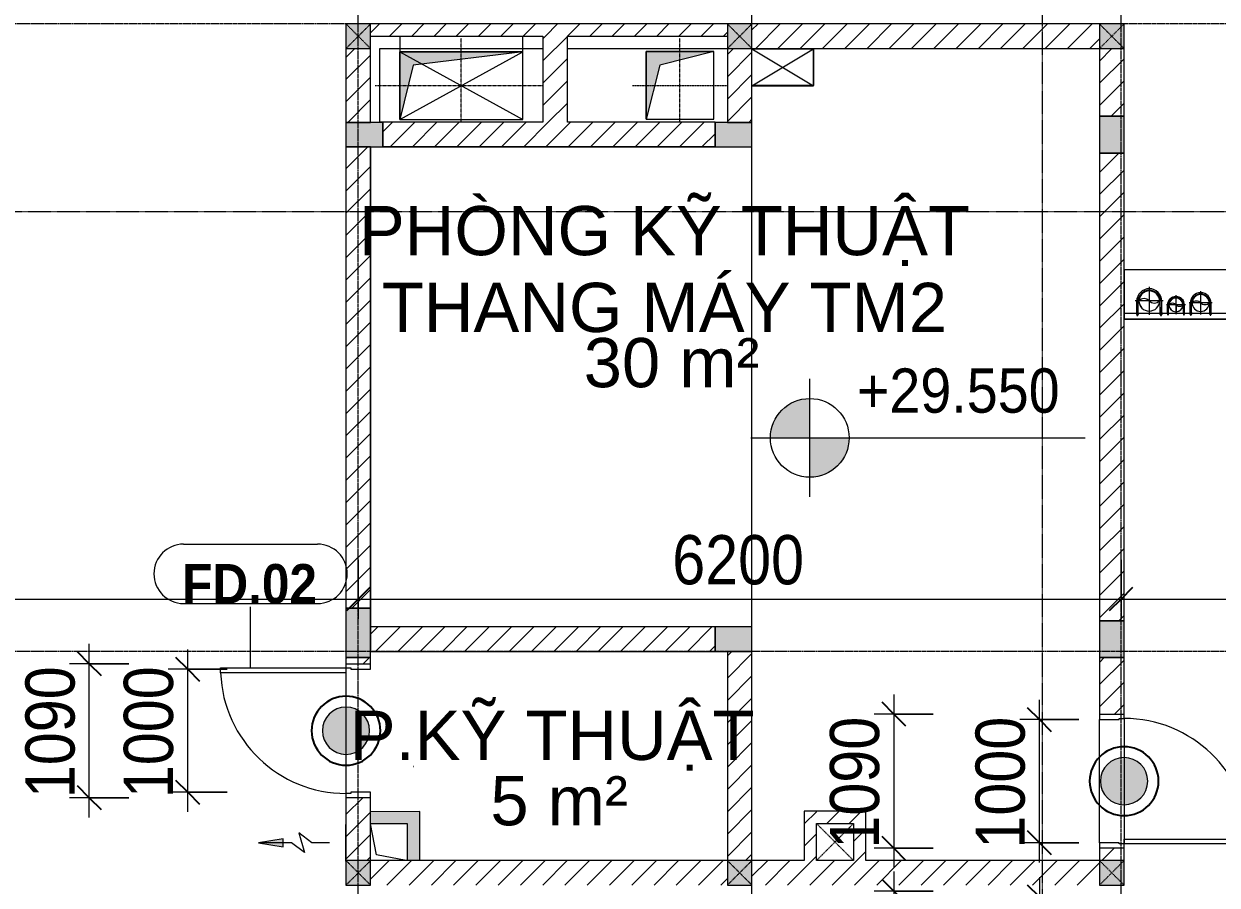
# Model space of a CAD drawing. Header units: millimetres. Extents: x 27447 to 251759, y -15958 to 82948.
# Drawn here: x 74634 to 84334, y 26537 to 33537 of the extents above; entities that cross this region are included whole.
import ezdxf

# ---------------------------------------------------------------- set-up
doc = ezdxf.new("R2010")
doc.units = ezdxf.units.MM
for name, pattern in [('Dash', [6, 3, -3]), ('Dash Dot 3_16_', [7.9375, 4.7625, -1.5875, 0, -1.5875]), ('Demolished', [7.14375, 4.7625, -2.38125]), ('Grid Line', [22.225, 12.7, -3.175, 3.175, -3.175]), ('IMPORT-CENTER _2_', [40.64, 25.4, -5.08, 5.08, -5.08]), ('IMPORT-CENTER _3_', [10.16, 6.35, -1.27, 1.27, -1.27])]:
    doc.linetypes.add(name, pattern=pattern)
for name, color, linetype, lineweight in [('0-1', 7, 'Continuous', 5), ('A-ANNO-DIMS', 211, 'Continuous', 9), ('A-ANNO-DIMS-160', 211, 'Continuous', 9), ('A-ANNO-NOTE', 131, 'Continuous', 9), ('A-ANNO-NOTE-1', 131, 'Continuous', 25), ('A-AREA-IDEN', 2, 'Continuous', 9), ('A-DETL-DEMO', 6, 'Demolished', 9), ('A-DETL-GENF-1', 1, 'Continuous', 9), ('A-DOOR-1', 1, 'Continuous', 9), ('A-DOOR-FRAM-1', 1, 'Continuous', 9), ('A-DOOR-IDEN', 31, 'Continuous', 9), ('A-FLOR-1', 250, 'Continuous', 9), ('A-WALL', 113, 'Continuous', 9), ('A-WALL-1', 113, 'Continuous', 18), ('A-WALL-PATT-1', 111, 'Continuous', 9), ('G-ANNO-DIMS', 111, 'Continuous', 9), ('G-ANNO-SYMB-1', 111, 'Dash Dot 3_16_', 18), ('G-IMPT', 8, 'Continuous', 9), ('G-IMPT-2', 8, 'IMPORT-CENTER _3_', 9), ('G-IMPT-4', 8, 'IMPORT-CENTER _2_', 9), ('M-EQPM', 50, 'Continuous', 9), ('S-COLS', 52, 'Continuous', 9), ('S-COLS-1', 52, 'Continuous', 5), ('S-COLS-2', 7, 'Continuous', 18), ('S-COLS-4', 52, 'Continuous', 18), ('S-COLS-HDLN', 52, 'Dash', 9), ('S-GRID-1', 1, 'Grid Line', 9)]:
    doc.layers.add(name, color=color, linetype=linetype, lineweight=lineweight)
doc.styles.add('Arial_4', font='arial_0.ttf', dxfattribs={"width": 0.9, "height": 360})
doc.styles.add('Arial_7', font='arial_0.ttf', dxfattribs={"height": 400})
doc.styles.add('Arial_B', font='arialbd_0.ttf', dxfattribs={"width": 0.9, "height": 320})
doc.styles.add('UTM Avo', font='UTM Avo.ttf', dxfattribs={"width": 0.9, "height": 400})
doc.dimstyles.new('1_Dim_chi_tiet_2_5', dxfattribs={"dimscale": 304.8, "dimtxt": 399.720379, "dimasz": 0.629921, "dimexe": 0.524934, "dimexo": 0.0625, "dimgap": 0.052493, "dimtad": 1, "dimdec": 0, "dimrnd": 5, "dimzin": 0, "dimdsep": 46, "dimtxsty": 'UTM Avo', "dimblk1": 'OBLIQUE', "dimblk2": 'OBLIQUE', "dimsah": 1, "dimcen": 0.09, "dimdle": 0.524934, "dimazin": 0, "dimtfac": 1, "dimtdec": 4, "dimtix": 1, "dimtmove": 0, "dimatfit": 3, "dimfxl": 1.049869, "dimfxlon": 1, "dimtvp": 1, "dimtolj": 1, "dimtzin": 0, "dimarcsym": 2})
pattern_1 = [(45, (0, 0), (-90.50967, 90.50967), [])]

# ---------------------------------------------------------------- blocks, each defined once
blk = doc.blocks.new('NCV_TKTC_KET CAU_rvt-1-TKCS_MB TUM MÁI')
at = {"layer": 'S-COLS-1'}
for points in [[(83377.6, 32486.9), (83577.6, 32486.9), (83577.6, 32786.9), (83377.6, 32786.9)], [(77552.6, 32536.9), (77552.6, 32736.9), (77252.6, 32736.9), (77252.6, 32536.9)], [(80552.7, 32536.9), (80552.7, 32736.9), (80252.7, 32736.9), (80252.7, 32536.9), (80296.2, 32536.9)], [(77452.6, 28386.9), (77452.6, 28786.9), (77252.6, 28786.9), (77252.6, 28386.9)], [(80552.7, 28436.9), (80552.7, 28636.9), (80252.7, 28636.9), (80252.7, 28436.9), (80296.2, 28436.9)], [(83377.6, 28386.5), (83577.6, 28386.5), (83577.6, 28686.5), (83377.6, 28686.5)]]:
    blk.add_hatch(color=256, dxfattribs=at).paths.add_polyline_path(points)
at = {"layer": 'A-FLOR-1'}
for p, q in [((83577.6, 33537.4), (80377.6, 33537.4)), ((77527.6, 33337.4), (78852.6, 33337.4)), ((77527.6, 32737.4), (77527.6, 33337.4)), ((79052.6, 33337.4), (80352.6, 33337.4)), ((79052.6, 32737.4), (79052.6, 33337.4)), ((80552.7, 33035.1), (80552.7, 33335.1)), ((80552.7, 33335.1), (81052.7, 33335.1)), ((81052.7, 33335.1), (81052.7, 33035.1)), ((81052.7, 33035.1), (80552.7, 33035.1)), ((77552.6, 32737.4), (77527.6, 32737.4)), ((77452.6, 32536.9), (77452.6, 28636.9)), ((80252.7, 32536.9), (77552.6, 32536.9)), ((80552.6, 28636.9), (80552.6, 32536.9)), ((77252.6, 28301.9), (77252.6, 27281.9)), ((81377.6, 26737.4), (81077.6, 26737.4))]:
    blk.add_line(p, q, dxfattribs=at)
at = {"layer": 'S-COLS-2'}
for p, q in [((83577.6, 32786.9), (83377.6, 32786.9)), ((83377.6, 32786.9), (83377.6, 32486.9)), ((83577.6, 32486.9), (83577.6, 32786.9)), ((77252.6, 32736.9), (77252.6, 32536.9)), ((77552.6, 32736.9), (77252.6, 32736.9)), ((77552.6, 32536.9), (77552.6, 32736.9)), ((80252.7, 32736.9), (80252.7, 32536.9)), ((80552.7, 32736.9), (80252.7, 32736.9)), ((80552.7, 32536.9), (80552.7, 32736.9)), ((77252.6, 32536.9), (77552.6, 32536.9)), ((80252.7, 32536.9), (80552.7, 32536.9)), ((83377.6, 32486.9), (83577.6, 32486.9)), ((77452.6, 28786.9), (77252.6, 28786.9)), ((77252.6, 28786.9), (77252.6, 28386.9)), ((77452.6, 28386.9), (77452.6, 28786.9)), ((80252.7, 28636.9), (80252.7, 28436.9)), ((80552.7, 28636.9), (80252.7, 28636.9)), ((80552.7, 28436.9), (80552.7, 28636.9)), ((83577.6, 28686.5), (83377.6, 28686.5)), ((83377.6, 28686.5), (83377.6, 28386.5)), ((83577.6, 28386.5), (83577.6, 28686.5)), ((80252.7, 28436.9), (80552.7, 28436.9)), ((77252.6, 28386.9), (77452.6, 28386.9)), ((83377.6, 28386.5), (83577.6, 28386.5))]:
    blk.add_line(p, q, dxfattribs=at)
blk = doc.blocks.new('FD_02 - FD_03 - FD_02-KY THUAT-1000x2200mm-2150404-TKCS_MB TUM MÁI')
at = {"layer": 'A-DETL-GENF-1'}
for p, q in [((470, 100), (470, 1120)), ((470, 1120), (510, 1120)), ((510, 1120), (510, 100)), ((510, 100), (470, 100))]:
    blk.add_line(p, q, dxfattribs=at)
blk.add_arc((510, 100), 1020, 92.24747, 180, dxfattribs=at)
at = {"layer": 'A-DOOR-FRAM-1'}
for p, q in [((-510, 100), (-545, 100)), ((-510, 60), (-510, 100)), ((545, 100), (510, 100)), ((510, 100), (510, 60)), ((-500, 60), (-510, 60)), ((-500, -100), (-500, 60)), ((510, 60), (500, 60)), ((500, 60), (500, -100)), ((-545, -100), (-500, -100)), ((500, -100), (545, -100))]:
    blk.add_line(p, q, dxfattribs=at)
blk = doc.blocks.new('TKTC_XREF_260130_MB TUM MAI - TKTC_XREF_260130_MB TUM MAI_dwg_$H1000x550-4167680-TKCS_MB TUM MÁI')
at = {"layer": 'G-IMPT'}
blk.add_hatch(color=256, dxfattribs=at).paths.add_polyline_path([(-500, -275), (-500, 275), (500, 275), (-390, 165)])
for p, q in [((-500, -275), (-500, 275)), ((-500, 275), (500, 275)), ((500, 275), (-390, 165)), ((-390, 165), (-500, -275))]:
    blk.add_line(p, q, dxfattribs=at)
at = {"layer": 'G-IMPT', "flags": 128}
blk.add_lwpolyline([(-500, -275), (500, -275), (500, 275), (-500, 275)], close=True, dxfattribs=at)
at = {"layer": 'G-IMPT-2'}
for p, q in [((0, -298.3), (0, 385)), ((-700, 0), (662.6, 0))]:
    blk.add_line(p, q, dxfattribs=at)
blk = doc.blocks.new('TKTC_XREF_260130_MB TUM MAI - TKTC_XREF_260130_MB TUM MAI_dwg_$H550x550-4167683-TKCS_MB TUM MÁI')
at = {"layer": 'G-IMPT'}
blk.add_hatch(color=256, dxfattribs=at).paths.add_polyline_path([(-275, -275), (-275, 275), (275, 275), (-165, 165)])
for p, q in [((-275, -275), (-275, 275)), ((-275, 275), (275, 275)), ((275, 275), (-165, 165)), ((-165, 165), (-275, -275))]:
    blk.add_line(p, q, dxfattribs=at)
at = {"layer": 'G-IMPT', "flags": 128}
blk.add_lwpolyline([(-275, -275), (275, -275), (275, 275), (-275, 275)], close=True, dxfattribs=at)
at = {"layer": 'G-IMPT-2'}
for p, q in [((0, -299.7), (0, 385)), ((-385, 0), (385, 0))]:
    blk.add_line(p, q, dxfattribs=at)
blk = doc.blocks.new('TKTC_XREF_260130_MB TUM MAI - TKTC_XREF_260130_MB TUM MAI_dwg__U34-4167684-TKCS_MB TUM MÁI')
at = {"layer": 'G-IMPT'}
blk.add_line((150, 0), (150, 300), dxfattribs=at)
blk = doc.blocks.new('TKTC_XREF_260130_MB TUM MAI - TKTC_XREF_260130_MB TUM MAI_dwg_M-FLOW-ARROW-4167686-TKCS_MB TUM MÁI')
at = {"layer": 'G-IMPT'}
blk.add_hatch(color=256, dxfattribs=at).paths.add_polyline_path([(-50510.3, 9614.2), (-50510.3, 9680.9), (-50710.3, 9647.5)])
for p, q in [((-50510.3, 9680.9), (-50710.3, 9647.5)), ((-50710.3, 9647.5), (-50510.3, 9614.2)), ((-50510.3, 9614.2), (-50510.3, 9680.9))]:
    blk.add_line(p, q, dxfattribs=at)
at = {"layer": 'G-IMPT', "flags": 128}
blk.add_lwpolyline([(-50133.4, 9647.5), (-50277.2, 9647.5), (-50383.4, 9727.6), (-50337.1, 9567.5), (-50443.4, 9647.5), (-50710.3, 9647.5)], dxfattribs=at)
blk = doc.blocks.new('TKTC_XREF_260130_MB TUM MAI - TKTC_XREF_260130_MB TUM MAI_dwg_A$Ced4233ca-4167688-TKCS_MB TUM MÁI')
at = {"layer": 'G-IMPT'}
h = blk.add_hatch(color=256, dxfattribs=at)
h.paths.add_polyline_path([(-50000.1, 9397.5), (-50000, 9397.6), (-50000.1, 9497.5)])
h.paths.add_polyline_path([(-49500.1, 9503.3), (-49400.1, 9503.3), (-49400.1, 9901.2), (-49800, 9898.8), (-49800, 9801.2), (-49500.1, 9801.2)])
h.paths.add_polyline_path([(-50000.1, 9797.5), (-50000, 9797.5), (-50000.1, 9897.5)])
for p, q in [((-50000.1, 9897.5), (-50000.1, 9397.5)), ((-49400.1, 9901.2), (-49800, 9898.8)), ((-49400.1, 9503.3), (-49400.1, 9901.2)), ((-49500.1, 9801.2), (-49800, 9801.2)), ((-49500.1, 9503.3), (-49500.1, 9801.2))]:
    blk.add_line(p, q, dxfattribs=at)
at = {"layer": 'G-IMPT', "flags": 128}
for points in [[(-49562.6, 15527.1), (-48562.6, 16077.1), (-49562.6, 16077.1), (-48562.6, 15527.1)], [(-49510.8, 9503.3), (-49751, 9550.6), (-49800, 9800.8)]]:
    blk.add_lwpolyline(points, dxfattribs=at)
at = {"layer": 'G-IMPT'}
blk.add_circle((-49449.7, 10266.9), 0.3, dxfattribs=at)
for name, p in [('TKTC_XREF_260130_MB TUM MAI - TKTC_XREF_260130_MB TUM MAI_dwg_$H1000x550-4167680-TKCS_MB TUM MÁI', (-49062.6, 15802.1)), ('TKTC_XREF_260130_MB TUM MAI - TKTC_XREF_260130_MB TUM MAI_dwg_$H550x550-4167683-TKCS_MB TUM MÁI', (-47285.1, 15803.5)), ('TKTC_XREF_260130_MB TUM MAI - TKTC_XREF_260130_MB TUM MAI_dwg_M-FLOW-ARROW-4167686-TKCS_MB TUM MÁI', (0, 0))]:
    blk.add_blockref(name, p)
at = {"extrusion": (0, 0, -1), "zscale": -1}
blk.add_blockref('TKTC_XREF_260130_MB TUM MAI - TKTC_XREF_260130_MB TUM MAI_dwg__U34-4167684-TKCS_MB TUM MÁI', (49850.1, 9497.5), dxfattribs=at)
blk = doc.blocks.new('TKTC_XREF_260130_MB TUM MAI - TKTC_XREF_260130_MB TUM MAI_dwg-4167669-TKCS_MB TUM MÁI')
at = {"layer": 'G-IMPT'}
blk.add_line((-122599.2, -828134.4), (-122099.2, -827834.4), dxfattribs=at)
at = {"layer": 'G-IMPT', "flags": 128}
blk.add_lwpolyline([(-122599.2, -828134.4), (-122099.2, -828134.4), (-122099.2, -827834.4), (-122599.2, -827834.4), (-122099.2, -828134.4)], dxfattribs=at)
blk.add_blockref('TKTC_XREF_260130_MB TUM MAI - TKTC_XREF_260130_MB TUM MAI_dwg_A$Ced4233ca-4167688-TKCS_MB TUM MÁI', (-75899.2, -843934.4))
blk = doc.blocks.new('TKTC_XREF_260130_MB TUM MAI - TKTC_XREF_251221_MB TUM MAI-2041484-TKCS_MB TUM MÁI')
blk.add_blockref('TKTC_XREF_260130_MB TUM MAI - TKTC_XREF_260130_MB TUM MAI_dwg-4167669-TKCS_MB TUM MÁI', (169499.2, 843934.4))
blk = doc.blocks.new('G1_SOF - BO TRU - 200x200-3431793-TKCS_MB TUM MÁI')
at = {"layer": 'S-COLS'}
blk.add_hatch(color=256, dxfattribs=at).paths.add_polyline_path([(100, -100), (100, 100), (-100, 100), (-100, -100)])
at = {"layer": 'S-COLS-4'}
for p, q in [((100, 100), (-100, 100)), ((-100, 100), (-100, -100)), ((100, -100), (100, 100)), ((-100, -100), (100, -100))]:
    blk.add_line(p, q, dxfattribs=at)
at = {"layer": 'S-COLS-HDLN'}
for p, q in [((100, 100), (-100, -100)), ((-100, 100), (100, -100))]:
    blk.add_line(p, q, dxfattribs=at)
blk = doc.blocks.new('TKTC_QUAT HUT KHOI_260130 - TKTC_QUAT HUT KHOI_260130_dwg-4168555-TKCS_MB TUM MÁI')
at = {"layer": 'G-IMPT', "flags": 128}
blk.add_lwpolyline([(77690, 33440.6), (77690, 32764), (78690, 32764), (78690, 33440.6)], dxfattribs=at)
blk = doc.blocks.new('TKTC_QUAT HUT KHOI_260130 - TKTC_QUAT HUT KHOI_260130-2046036-TKCS_MB TUM MÁI')
blk.add_blockref('TKTC_QUAT HUT KHOI_260130 - TKTC_QUAT HUT KHOI_260130_dwg-4168555-TKCS_MB TUM MÁI', (-33652.5, -17238.6))
blk = doc.blocks.new('TKTC_BON NUOC MAI_260130 - TKTC_BON NUOC MAI_260130_dwg_CUM U_DN100-3426671-TKCS_MB TUM MÁI')
at = {"layer": 'G-IMPT'}
blk.add_hatch(color=256, dxfattribs=at).paths.add_polyline_path([(0, 61), (0, 57), (14.8, 55.1), (28.5, 49.4), (40.3, 40.3), (49.4, 28.5), (55.1, 14.8), (57, 0), (55.1, -14.8), (49.4, -28.5), (40.3, -40.3), (28.5, -49.4), (14.8, -55.1), (0, -57), (0, -61), (15.8, -58.9), (30.5, -52.8), (43.1, -43.1), (52.8, -30.5), (58.9, -15.8), (61, 0), (58.9, 15.8), (52.8, 30.5), (43.1, 43.1), (30.5, 52.8), (15.8, 58.9), (4.7, 60.4)])
for p, q in [((-79.1, 66.6), (-79.1, 63.4)), ((-76.6, 66.6), (-76.6, 63.4)), ((-74.6, 66.6), (-74.6, 63.4)), ((-72.7, 69.3), (-72.7, 60.7)), ((-66.9, 67.9), (-71.7, 67.9)), ((-65, 69), (0, 69)), ((-66.9, 62.1), (-71.7, 62.1)), ((-79.1, -63.4), (-79.1, -66.6)), ((-76.6, -63.4), (-76.6, -66.6)), ((-74.6, -63.4), (-74.6, -66.6)), ((-72.7, -60.7), (-72.7, -69.3)), ((-66.9, -62.1), (-71.7, -62.1)), ((-66.9, -67.9), (-71.7, -67.9)), ((-65, -69), (0, -69))]:
    blk.add_line(p, q, dxfattribs=at)
at = {"layer": 'G-IMPT', "flags": 128}
for points in [[(-72.7, 67.6), (-78.1, 67.6), (-78.1, 62.4), (-72.7, 62.4)], [(-71.7, 59.2), (-66.9, 59.2), (-66.9, 70.8), (-71.7, 70.8)], [(-66.9, 70.8), (-66.9, 72.7), (-65, 72.7), (-65, 57.3), (-66.9, 57.3), (-66.9, 59.2)], [(-65, 61), (0, 61), (0, 57)], [(-72.7, -62.4), (-78.1, -62.4), (-78.1, -67.6), (-72.7, -67.6)], [(-71.7, -70.8), (-66.9, -70.8), (-66.9, -59.2), (-71.7, -59.2)], [(-66.9, -59.2), (-66.9, -57.3), (-65, -57.3), (-65, -72.7), (-66.9, -72.7), (-66.9, -70.8)], [(-65, -61), (0, -61), (0, -57)]]:
    blk.add_lwpolyline(points, dxfattribs=at)
at = {"layer": 'G-IMPT'}
for centre, radius, start, end in [((-78.1, 66.6), 0.96, 90, 180), ((-71.1, 69.3), 1.56, 112.61986, 247.38014), ((-67.9, 65), 4.8, 143.1301, 216.8699), ((0, 0), 69, 270, 90), ((-78.1, 63.4), 0.96, 180, 270), ((-71.1, 60.7), 1.56, 112.61986, 247.38014), ((0, 0), 61, 270, 90), ((0, 0), 57, 270, 90), ((-78.1, -63.4), 0.96, 90, 180), ((-71.1, -60.7), 1.56, 112.61986, 247.38014), ((-67.9, -65), 4.8, 143.1301, 216.8699), ((-78.1, -66.6), 0.96, 180, 270), ((-71.1, -69.3), 1.56, 112.61986, 247.38014)]:
    blk.add_arc(centre, radius, start, end, dxfattribs=at)
blk = doc.blocks.new('TKTC_BON NUOC MAI_260130 - TKTC_BON NUOC MAI_260130_dwg_$cc-3426672-TKCS_MB TUM MÁI')
at = {"layer": 'G-IMPT'}
blk.add_circle((0, 0), 0.5, dxfattribs=at)
for centre, radius, start, end in [((0, 0), 0.5, 90, 270), ((0.188, 0.25), 0.313, 126.8699, 233.1301), ((-0.188, -0.25), 0.313, 306.8699, 53.1301)]:
    blk.add_arc(centre, radius, start, end, dxfattribs=at)
at = {"layer": 'G-IMPT-4'}
for p, q in [((0, -0.673), (0, 0.673)), ((-0.673, 0), (0.673, 0))]:
    blk.add_line(p, q, dxfattribs=at)
blk = doc.blocks.new('TKTC_BON NUOC MAI_260130 - TKTC_BON NUOC MAI_260130_dwg-3426650-TKCS_MB TUM MÁI')
at = {"layer": 'G-IMPT', "flags": 128}
blk.add_lwpolyline([(-119574.1, -830033.3), (-117948.6, -830033.3), (-117948.6, -829634.4), (-119574.1, -829634.4)], close=True, dxfattribs=at)
blk.add_lwpolyline([(-119574.1, -830034.9), (-119574.1, -829984.9), (-117948.6, -829984.9), (-117948.6, -830033.1), (-119574.1, -830033.1)], dxfattribs=at)
at = {"extrusion": (0, 0, -1)}
for p, xscale, yscale, zscale, rotation in [((119369.8, -829884.9), 168.0000000000956, 168.0000000000956, -168.0000000000956, 269.9277821117897), ((119369.5, -829884.7), 168.0000000000956, 168.0000000000956, -168.0000000000956, 269.9277821117899), ((118951.8, -829901.4), 140.0000000000797, 140.0000000000797, -140.0000000000797, 269.9277821117897), ((119152.7, -829916.8), 114.0000000000649, 114.0000000000649, -114.0000000000649, 269.9277821117899), ((119152.3, -829916.9), 114.0000000000649, 114.0000000000649, -114.0000000000649, 269.9277821117897), ((119152.1, -829916.8), 114.0000000000649, 114.0000000000649, -114.0000000000649, 269.9277821117899)]:
    blk.add_blockref('TKTC_BON NUOC MAI_260130 - TKTC_BON NUOC MAI_260130_dwg_$cc-3426672-TKCS_MB TUM MÁI', p, dxfattribs=dict(at, xscale=xscale, yscale=yscale, zscale=zscale, rotation=rotation))
at = {"rotation": 90.07221788661575}
for p, xscale, yscale, zscale in [((-119369.8, -829888.4), 1.473684210526311, 1.473684210526311, 1.473684210526311), ((-119369.5, -829888.3), 1.473684210526311, 1.473684210526311, 1.473684210526311), ((-118951.8, -829904.4), 1.228070175438593, 1.228070175438593, 1.228070175438593)]:
    blk.add_blockref('TKTC_BON NUOC MAI_260130 - TKTC_BON NUOC MAI_260130_dwg_CUM U_DN100-3426671-TKCS_MB TUM MÁI', p, dxfattribs=dict(at, xscale=xscale, yscale=yscale, zscale=zscale))
for p in [(-119152.7, -829919.2), (-119152.3, -829919.3), (-119152.1, -829919.2)]:
    blk.add_blockref('TKTC_BON NUOC MAI_260130 - TKTC_BON NUOC MAI_260130_dwg_CUM U_DN100-3426671-TKCS_MB TUM MÁI', p, dxfattribs=at)
blk = doc.blocks.new('TKTC_BON NUOC MAI_260130 - TKTC_BON NUOC MAI_260130-2047084-TKCS_MB TUM MÁI')
blk.add_blockref('TKTC_BON NUOC MAI_260130 - TKTC_BON NUOC MAI_260130_dwg-3426650-TKCS_MB TUM MÁI', (169499.2, 843934.4))
blk = doc.blocks.new('DIMBLOCK4-TKCS_MB TUM MÁI')
at = {"layer": 'A-ANNO-DIMS-160'}
for p, q in [((81706.1, 28086.9), (81706.1, 26676.9)), ((82026.1, 27926.9), (81546.1, 27926.9)), ((81706.1, 27926.9), (82026.1, 27926.9)), ((82026.1, 26836.9), (81546.1, 26836.9)), ((81706.1, 26836.9), (82026.1, 26836.9))]:
    blk.add_line(p, q, dxfattribs=at)
at = {"layer": 'A-ANNO-DIMS-160', "lineweight": 25}
for p, q in [((81706.1, 27926.9), (81610.1, 28022.9)), ((81706.1, 27926.9), (81802.1, 27830.9)), ((81706.1, 26836.9), (81610.1, 26932.9)), ((81706.1, 26836.9), (81802.1, 26740.9))]:
    blk.add_line(p, q, dxfattribs=at)
at = {"layer": 'A-ANNO-DIMS-160', "color": 0, "insert": (81186.5, 26834.2), "char_height": 400, "width": 1314.636, "attachment_point": 1, "rotation": 90, "line_spacing_factor": 1.110334, "style": 'UTM Avo'}
blk.add_mtext('1090', dxfattribs=at)
blk = doc.blocks.new('_Oblique')
at = {"color": 0, "linetype": 'ByBlock', "lineweight": -2}
blk.add_line((-0.5, -0.5), (0.5, 0.5), dxfattribs=at)
blk = doc.blocks.new('DIMBLOCK5-TKCS_MB TUM MÁI')
at = {"layer": 'A-ANNO-DIMS-160', "lineweight": 25}
for p, q in [((81706.1, 26486.9), (81610.1, 26582.9)), ((81706.1, 26486.9), (81802.1, 26390.9)), ((81706.1, 25196.9), (81610.1, 25292.9)), ((81706.1, 25196.9), (81802.1, 25100.9))]:
    blk.add_line(p, q, dxfattribs=at)
at = {"layer": 'A-ANNO-DIMS-160'}
for p, q in [((81706.1, 26646.9), (81706.1, 25036.9)), ((82026.1, 26486.9), (81546.1, 26486.9)), ((81706.1, 26486.9), (82026.1, 26486.9)), ((82026.1, 25196.9), (81546.1, 25196.9)), ((81706.1, 25196.9), (82026.1, 25196.9))]:
    blk.add_line(p, q, dxfattribs=at)
at = {"layer": 'A-ANNO-DIMS-160', "color": 0, "insert": (81186.5, 25294.2), "char_height": 400, "width": 1314.636, "attachment_point": 1, "rotation": 90, "line_spacing_factor": 1.110334, "style": 'UTM Avo'}
blk.add_mtext('1290', dxfattribs=at)
blk = doc.blocks.new('DIMBLOCK11-TKCS_MB TUM MÁI')
at = {"layer": 'A-ANNO-DIMS-160'}
for p, q in [((82889.6, 26721.9), (82889.6, 28041.9)), ((83209.6, 27881.9), (82729.6, 27881.9)), ((82889.6, 27881.9), (83209.6, 27881.9)), ((83209.6, 26881.9), (82729.6, 26881.9)), ((82889.6, 26881.9), (83209.6, 26881.9))]:
    blk.add_line(p, q, dxfattribs=at)
at = {"layer": 'A-ANNO-DIMS-160', "lineweight": 25}
for p, q in [((82889.6, 27881.9), (82793.6, 27977.9)), ((82889.6, 27881.9), (82985.6, 27785.9)), ((82889.6, 26881.9), (82793.6, 26977.9)), ((82889.6, 26881.9), (82985.6, 26785.9))]:
    blk.add_line(p, q, dxfattribs=at)
at = {"layer": 'A-ANNO-DIMS-160', "color": 0, "insert": (82370, 26834.2), "char_height": 400, "width": 1314.636, "attachment_point": 1, "rotation": 90, "line_spacing_factor": 1.110334, "style": 'UTM Avo'}
blk.add_mtext('1000', dxfattribs=at)
blk = doc.blocks.new('DIMBLOCK12-TKCS_MB TUM MÁI')
at = {"layer": 'A-ANNO-DIMS-160'}
for p, q in [((82889.6, 26601.9), (82889.6, 25081.9)), ((83209.6, 26441.9), (82729.6, 26441.9)), ((82889.6, 26441.9), (83209.6, 26441.9)), ((83209.6, 25241.9), (82729.6, 25241.9)), ((82889.6, 25241.9), (83209.6, 25241.9))]:
    blk.add_line(p, q, dxfattribs=at)
at = {"layer": 'A-ANNO-DIMS-160', "lineweight": 25}
for p, q in [((82889.6, 26441.9), (82793.6, 26537.9)), ((82889.6, 26441.9), (82985.6, 26345.9)), ((82889.6, 25241.9), (82793.6, 25337.9)), ((82889.6, 25241.9), (82985.6, 25145.9))]:
    blk.add_line(p, q, dxfattribs=at)
at = {"layer": 'A-ANNO-DIMS-160', "color": 0, "insert": (82370, 25294.2), "char_height": 400, "width": 1314.636, "attachment_point": 1, "rotation": 90, "line_spacing_factor": 1.110334, "style": 'UTM Avo'}
blk.add_mtext('1200', dxfattribs=at)
blk = doc.blocks.new('Spot Elevations - M_Spot Elevation - Target Filled-350595-TKCS_MB TUM MÁI')
at = {"layer": 'G-ANNO-DIMS'}
h = blk.add_hatch(color=256, dxfattribs=at)
edge = h.paths.add_edge_path()
edge.add_line((0, 0), (-2, 0))
edge.add_arc((0, 0), 2, 90, 180, ccw=False)
edge.add_line((0, 2), (0, 0))
h = blk.add_hatch(color=256, dxfattribs=at)
edge = h.paths.add_edge_path()
edge.add_line((0, 0), (2, 0))
edge.add_arc((0, 0), 2, 270, 360, ccw=False)
edge.add_line((0, -2), (0, 0))
for p, q in [((0, -3), (0, 3)), ((-3, 0), (14, 0))]:
    blk.add_line(p, q, dxfattribs=at)
blk.add_circle((0, 0), 2, dxfattribs=at)
blk = doc.blocks.new('STN_Door Tag - STN_Door Tag-1788670-TKCS_MB TUM MÁI')
at = {"layer": 'A-DOOR-IDEN'}
for p, q in [((-3.37, 1.495), (3.431, 1.495)), ((-3.37, -1.524), (3.431, -1.524))]:
    blk.add_line(p, q, dxfattribs=at)
for centre, start, end in [((-3.37, -0.015), 90, 270), ((3.431, -0.015), 270, 90)]:
    blk.add_arc(centre, 1.509, start, end, dxfattribs=at)
blk = doc.blocks.new('DIMBLOCK58-TKCS_MB TUM MÁI')
at = {"layer": 'A-ANNO-DIMS-160', "lineweight": 25}
for p, q in [((75166.2, 28336.9), (75070.2, 28432.9)), ((75166.2, 28336.9), (75262.2, 28240.9)), ((75166.2, 27246.9), (75070.2, 27342.9)), ((75166.2, 27246.9), (75262.2, 27150.9))]:
    blk.add_line(p, q, dxfattribs=at)
at = {"layer": 'A-ANNO-DIMS-160'}
for p, q in [((75166.2, 27086.9), (75166.2, 28496.9)), ((75486.2, 28336.9), (75006.2, 28336.9)), ((75166.2, 28336.9), (75486.2, 28336.9)), ((75486.2, 27246.9), (75006.2, 27246.9)), ((75166.2, 27246.9), (75486.2, 27246.9))]:
    blk.add_line(p, q, dxfattribs=at)
at = {"layer": 'A-ANNO-DIMS-160', "color": 0, "insert": (74646.5, 27244.2), "char_height": 400, "width": 1314.636, "attachment_point": 1, "rotation": 90, "line_spacing_factor": 1.110334, "style": 'UTM Avo'}
blk.add_mtext('1090', dxfattribs=at)
blk = doc.blocks.new('DIMBLOCK59-TKCS_MB TUM MÁI')
at = {"layer": 'A-ANNO-DIMS-160'}
for p, q in [((75966.2, 27131.9), (75966.2, 28451.9)), ((76286.2, 28291.9), (75806.2, 28291.9)), ((75966.2, 28291.9), (76286.2, 28291.9)), ((76286.2, 27291.9), (75806.2, 27291.9)), ((75966.2, 27291.9), (76286.2, 27291.9))]:
    blk.add_line(p, q, dxfattribs=at)
at = {"layer": 'A-ANNO-DIMS-160', "lineweight": 25}
for p, q in [((75966.2, 28291.9), (75870.2, 28387.9)), ((75966.2, 28291.9), (76062.2, 28195.9)), ((75966.2, 27291.9), (75870.2, 27387.9)), ((75966.2, 27291.9), (76062.2, 27195.9))]:
    blk.add_line(p, q, dxfattribs=at)
at = {"layer": 'A-ANNO-DIMS-160', "color": 0, "insert": (75446.5, 27244.2), "char_height": 400, "width": 1314.636, "attachment_point": 1, "rotation": 90, "line_spacing_factor": 1.110334, "style": 'UTM Avo'}
blk.add_mtext('1000', dxfattribs=at)
blk = doc.blocks.new('DIMBLOCK77-TKCS_MB TUM MÁI')
at = {"layer": 'A-ANNO-DIMS-160'}
for p, q in [((69152.6, 29182.1), (69152.6, 28702.1)), ((69152.6, 28862.1), (69152.6, 29182.1)), ((77352.6, 29182.1), (77352.6, 28702.1)), ((77352.6, 28862.1), (77352.6, 29182.1)), ((69152.6, 28862.1), (77352.6, 28862.1))]:
    blk.add_line(p, q, dxfattribs=at)
at = {"layer": 'A-ANNO-DIMS-160', "lineweight": 25}
for p, q in [((69152.6, 28862.1), (69248.6, 28958.1)), ((77352.6, 28862.1), (77448.6, 28958.1)), ((69152.6, 28862.1), (69056.6, 28766.1)), ((77352.6, 28862.1), (77256.6, 28766.1))]:
    blk.add_line(p, q, dxfattribs=at)
at = {"layer": 'A-ANNO-DIMS-160', "color": 0, "insert": (72704.8, 29381.8), "char_height": 400, "width": 1314.636, "attachment_point": 1, "line_spacing_factor": 1.110334, "style": 'UTM Avo'}
blk.add_mtext('8200', dxfattribs=at)
blk = doc.blocks.new('DIMBLOCK78-TKCS_MB TUM MÁI')
at = {"layer": 'A-ANNO-DIMS-160'}
for p, q in [((77352.6, 29182.1), (77352.6, 28702.1)), ((77352.6, 28862.1), (77352.6, 29182.1)), ((83552.6, 29182.1), (83552.6, 28702.1)), ((83552.6, 28862.1), (83552.6, 29182.1)), ((77352.6, 28862.1), (83552.6, 28862.1))]:
    blk.add_line(p, q, dxfattribs=at)
at = {"layer": 'A-ANNO-DIMS-160', "lineweight": 25}
for p, q in [((77352.6, 28862.1), (77448.6, 28958.1)), ((83552.6, 28862.1), (83648.6, 28958.1)), ((77352.6, 28862.1), (77256.6, 28766.1)), ((83552.6, 28862.1), (83456.6, 28766.1))]:
    blk.add_line(p, q, dxfattribs=at)
at = {"layer": 'A-ANNO-DIMS-160', "color": 0, "insert": (79904.8, 29381.8), "char_height": 400, "width": 1314.636, "attachment_point": 1, "line_spacing_factor": 1.110334, "style": 'UTM Avo'}
blk.add_mtext('6200', dxfattribs=at)
blk = doc.blocks.new('DIMBLOCK79-TKCS_MB TUM MÁI')
at = {"layer": 'A-ANNO-DIMS-160'}
for p, q in [((83552.6, 29182.1), (83552.6, 28702.1)), ((83552.6, 28862.1), (83552.6, 29182.1)), ((91752.6, 29182.1), (91752.6, 28702.1)), ((91752.6, 28862.1), (91752.6, 29182.1)), ((83552.6, 28862.1), (91752.6, 28862.1))]:
    blk.add_line(p, q, dxfattribs=at)
at = {"layer": 'A-ANNO-DIMS-160', "lineweight": 25}
for p, q in [((83552.6, 28862.1), (83648.6, 28958.1)), ((91752.6, 28862.1), (91848.6, 28958.1)), ((83552.6, 28862.1), (83456.6, 28766.1)), ((91752.6, 28862.1), (91656.6, 28766.1))]:
    blk.add_line(p, q, dxfattribs=at)
at = {"layer": 'A-ANNO-DIMS-160', "color": 0, "insert": (87104.8, 29381.8), "char_height": 400, "width": 1314.636, "attachment_point": 1, "line_spacing_factor": 1.110334, "style": 'UTM Avo'}
blk.add_mtext('8200', dxfattribs=at)
blk = doc.blocks.new('HDNDCT_GHI CHÚ CỬA CHỐNG CHÁY EI60 - HDNDCT_GHI CHÚ CỬA CHỐNG CHÁY EI60-1614697-TKCS_MB TUM MÁI')
at = {"layer": 'A-ANNO-NOTE'}
h = blk.add_hatch(color=256, dxfattribs=at)
edge = h.paths.add_edge_path()
edge.add_arc((0, 0), 1.2, 0, 180)
edge.add_arc((0, 0), 1.2, 180, 360)
for radius, start, end in [(1.75, 360, 180), (1.2, 360, 180), (1.2, 180, 360)]:
    blk.add_arc((0, 0), radius, start, end, dxfattribs=at)
at = {"layer": 'A-ANNO-NOTE-1'}
for start, end in [(360, 180), (180, 360)]:
    blk.add_arc((0, 0), 1.75, start, end, dxfattribs=at)

msp = doc.modelspace()

# ---------------------------------------------------------------- hatches: boundary and pattern name
at = {"layer": 'A-WALL-PATT-1'}
h = msp.add_hatch(dxfattribs=at)
h.set_pattern_fill('FP_1', color=256, style=0, pattern_type=2)
h.set_pattern_definition(pattern_1)
h.paths.add_polyline_path([(80296.2, 33437.4), (80352.6, 33437.4), (80352.6, 33536.9), (77452.6, 33536.9), (77452.6, 33437.4), (79052.6, 33437.4)])
h = msp.add_hatch(dxfattribs=at)
h.set_pattern_fill('FP_1', color=256, style=0, pattern_type=2)
h.set_pattern_definition(pattern_1)
h.paths.add_polyline_path([(83377.6, 33336.9), (83377.6, 33536.9), (80552.6, 33536.9), (80552.6, 33336.9)])
h = msp.add_hatch(dxfattribs=at)
h.set_pattern_fill('FP_1', color=256, style=0, pattern_type=2)
h.set_pattern_definition(pattern_1)
h.paths.add_polyline_path([(79052.6, 32737.4), (79052.6, 33437.4), (78852.6, 33437.4), (78852.6, 32737.4)])
h = msp.add_hatch(dxfattribs=at)
h.set_pattern_fill('FP_1', color=256, style=0, pattern_type=2)
h.set_pattern_definition(pattern_1)
h.paths.add_polyline_path([(77452.6, 32736.9), (77452.6, 33336.9), (77252.6, 33336.9), (77252.6, 32736.9)])
h = msp.add_hatch(dxfattribs=at)
h.set_pattern_fill('FP_1', color=256, style=0, pattern_type=2)
h.set_pattern_definition(pattern_1)
h.paths.add_polyline_path([(80552.6, 32736.9), (80552.6, 33336.9), (80352.6, 33336.9), (80352.6, 32736.9)])
h = msp.add_hatch(dxfattribs=at)
h.set_pattern_fill('FP_1', color=256, style=0, pattern_type=2)
h.set_pattern_definition(pattern_1)
h.paths.add_polyline_path([(83377.6, 32786.9), (83577.6, 32786.9), (83577.6, 33336.9), (83377.6, 33336.9)])
h = msp.add_hatch(dxfattribs=at)
h.set_pattern_fill('FP_1', color=256, style=0, pattern_type=2)
h.set_pattern_definition(pattern_1)
h.paths.add_polyline_path([(80252.6, 32537.4), (80252.6, 32737.4), (77552.6, 32737.4), (77552.6, 32537.4)])
h = msp.add_hatch(dxfattribs=at)
h.set_pattern_fill('FP_1', color=256, style=0, pattern_type=2)
h.set_pattern_definition(pattern_1)
h.paths.add_polyline_path([(77452.6, 28786.9), (77452.6, 32536.9), (77252.6, 32536.9), (77252.6, 28786.9)])
h = msp.add_hatch(dxfattribs=at)
h.set_pattern_fill('FP_1', color=256, style=0, pattern_type=2)
h.set_pattern_definition(pattern_1)
h.paths.add_polyline_path([(83577.6, 28686.5), (83577.6, 32486.9), (83377.6, 32486.9), (83377.6, 28686.5), (83520.2, 28686.5)])
h = msp.add_hatch(dxfattribs=at)
h.set_pattern_fill('FP_1', color=256, style=0, pattern_type=2)
h.set_pattern_definition(pattern_1)
h.paths.add_polyline_path([(80252.6, 28436.9), (80252.6, 28636.9), (77452.6, 28636.9), (77452.6, 28436.9)])
h = msp.add_hatch(dxfattribs=at)
h.set_pattern_fill('FP_1', color=256, style=0, pattern_type=2)
h.set_pattern_definition(pattern_1)
h.paths.add_polyline_path([(80552.6, 26736.9), (80552.6, 28436.9), (80352.6, 28436.9), (80352.6, 26736.9)])
h = msp.add_hatch(dxfattribs=at)
h.set_pattern_fill('FP_1', color=256, style=0, pattern_type=2)
h.set_pattern_definition(pattern_1)
h.paths.add_polyline_path([(77452.6, 26736.9), (77452.6, 27246.9), (77252.6, 27246.9), (77252.6, 26736.9)])
h.paths.add_polyline_path([(77252.6, 28336.9), (77452.6, 28336.9), (77452.6, 28386.9), (77252.6, 28386.9)])
h = msp.add_hatch(dxfattribs=at)
h.set_pattern_fill('FP_1', color=256, style=0, pattern_type=2)
h.set_pattern_definition(pattern_1)
h.paths.add_polyline_path([(83377.6, 26736.9), (83577.6, 26736.9), (83577.6, 26836.9), (83377.6, 26836.9)])
h.paths.add_polyline_path([(83577.6, 27926.9), (83577.6, 28386.5), (83377.6, 28386.5), (83377.6, 27926.9), (83520.2, 27926.9)])
h = msp.add_hatch(dxfattribs=at)
h.set_pattern_fill('FP_1', color=256, style=0, pattern_type=2)
h.set_pattern_definition(pattern_1)
h.paths.add_polyline_path([(81077.6, 26736.9), (81077.6, 27137.4), (80977.6, 27137.4), (80977.6, 26736.9)])
h = msp.add_hatch(dxfattribs=at)
h.set_pattern_fill('FP_1', color=256, style=0, pattern_type=2)
h.set_pattern_definition(pattern_1)
h.paths.add_polyline_path([(81377.6, 27037.4), (81477.6, 27037.4), (81477.6, 27137.4), (81077.6, 27137.4), (81077.6, 27037.4)])
h = msp.add_hatch(dxfattribs=at)
h.set_pattern_fill('FP_1', color=256, style=0, pattern_type=2)
h.set_pattern_definition(pattern_1)
h.paths.add_polyline_path([(81477.6, 26736.9), (81477.6, 27037.4), (81377.6, 27037.4), (81377.6, 26736.9)])
h = msp.add_hatch(dxfattribs=at)
h.set_pattern_fill('FP_1', color=256, style=0, pattern_type=2)
h.set_pattern_definition(pattern_1)
h.paths.add_polyline_path([(83377.6, 26536.9), (83377.6, 26736.9), (80552.6, 26736.9), (80552.6, 26536.9)])
h.paths.add_polyline_path([(80296.2, 26536.9), (80352.6, 26536.9), (80352.6, 26736.9), (77452.6, 26736.9), (77452.6, 26536.9)])

# ---------------------------------------------------------------- linework, layer by layer
at = {"layer": 'A-DETL-DEMO'}
for p, q in [((81077.6, 27037.4), (81377.6, 26737.4)), ((81377.6, 27037.4), (81077.6, 26737.4))]:
    msp.add_line(p, q, dxfattribs=at)
at = {"layer": 'A-DOOR-IDEN'}
msp.add_line((76476.9, 28302.2), (76476.9, 28799.5), dxfattribs=at)
at = {"layer": 'A-WALL'}
for p, q in [((83377.6, 26881.9), (83377.6, 27881.9)), ((83577.6, 27891.9), (83577.6, 26871.9))]:
    msp.add_line(p, q, dxfattribs=at)
at = {"layer": 'A-WALL-1'}
for p, q in [((80377.6, 33537.4), (77252.6, 33537.4)), ((80377.6, 33536.9), (80377.6, 33537.4)), ((83377.6, 33536.9), (80552.6, 33536.9)), ((77452.6, 33437.4), (78852.6, 33437.4)), ((78852.6, 33437.4), (78852.6, 32737.4)), ((79052.6, 33437.4), (80352.6, 33437.4)), ((79052.6, 32737.4), (79052.6, 33437.4)), ((77252.6, 33336.9), (77252.6, 32736.9)), ((77452.6, 32736.9), (77452.6, 33336.9)), ((80352.6, 33336.9), (80352.6, 32736.9)), ((80552.6, 33336.9), (83377.6, 33336.9)), ((80552.6, 32736.9), (80552.6, 33336.9)), ((83377.6, 33336.9), (83377.6, 32786.9)), ((83577.6, 32786.9), (83577.6, 33336.9)), ((83377.6, 32786.9), (83577.6, 32786.9)), ((77252.6, 32736.9), (77452.6, 32736.9)), ((78852.6, 32737.4), (77552.6, 32737.4)), ((77552.6, 32737.4), (77552.6, 32537.4)), ((80252.6, 32737.4), (79052.6, 32737.4)), ((80252.6, 32537.4), (80252.6, 32737.4)), ((80352.6, 32736.9), (80552.6, 32736.9)), ((77452.6, 32536.9), (77252.6, 32536.9)), ((77252.6, 32536.9), (77252.6, 28786.9)), ((77452.6, 28786.9), (77452.6, 32536.9)), ((77552.6, 32537.4), (80252.6, 32537.4)), ((83377.6, 32486.9), (83377.6, 28686.5)), ((83577.6, 32486.9), (83377.6, 32486.9)), ((83577.6, 28686.5), (83577.6, 32486.9)), ((77252.6, 28786.9), (77452.6, 28786.9)), ((80252.6, 28636.9), (77452.6, 28636.9)), ((77452.6, 28636.9), (77452.6, 28436.9)), ((80252.6, 28436.9), (80252.6, 28636.9)), ((83377.6, 28686.5), (83577.6, 28686.5)), ((77452.6, 28436.9), (80252.6, 28436.9)), ((80352.6, 28436.9), (80352.6, 26736.9)), ((80552.6, 28436.9), (80352.6, 28436.9)), ((80552.6, 26736.9), (80552.6, 28436.9)), ((77452.6, 28386.9), (77252.6, 28386.9)), ((77252.6, 28386.9), (77252.6, 28336.9)), ((77252.6, 28336.9), (77452.6, 28336.9)), ((77452.6, 28336.9), (77452.6, 28386.9)), ((83377.6, 28386.5), (83377.6, 27926.9)), ((83577.6, 28386.5), (83377.6, 28386.5)), ((83577.6, 27926.9), (83577.6, 28386.5)), ((83377.6, 27926.9), (83577.6, 27926.9)), ((77452.6, 27246.9), (77252.6, 27246.9)), ((77252.6, 27246.9), (77252.6, 26736.9)), ((77452.6, 26736.9), (77452.6, 27246.9)), ((80977.6, 27137.4), (80977.6, 26736.9)), ((81477.6, 27137.4), (80977.6, 27137.4)), ((81477.6, 26736.9), (81477.6, 27137.4)), ((81077.6, 26736.9), (81077.6, 27037.4)), ((81077.6, 27037.4), (81377.6, 27037.4)), ((81377.6, 27037.4), (81377.6, 26736.9)), ((83377.6, 26836.9), (83377.6, 26736.9)), ((83577.6, 26836.9), (83377.6, 26836.9)), ((83577.6, 26736.9), (83577.6, 26836.9)), ((80352.6, 26736.9), (77452.6, 26736.9)), ((80977.6, 26736.9), (80552.6, 26736.9)), ((81377.6, 26736.9), (81077.6, 26736.9)), ((83377.6, 26736.9), (81477.6, 26736.9))]:
    msp.add_line(p, q, dxfattribs=at)
at = {"layer": 'G-ANNO-SYMB-1'}
for p, q in [((82911.3, 82567), (82911.3, 13851.9)), ((27827.8, 32011.5), (133630.6, 32011.5))]:
    msp.add_line(p, q, dxfattribs=at)
at = {"layer": 'S-GRID-1'}
for p, q in [((77352.6, 19295.8), (77352.6, 76449.5)), ((80552.6, 19295.8), (80552.6, 76449.5)), ((83552.6, 19295.8), (83552.6, 76449.5)), ((128131.3, 33536.9), (34592.6, 33536.9)), ((128131.3, 28436.9), (34592.6, 28436.9))]:
    msp.add_line(p, q, dxfattribs=at)

# ---------------------------------------------------------------- block references
at = {"layer": '0-1'}
msp.add_blockref('NCV_TKTC_KET CAU_rvt-1-TKCS_MB TUM MÁI', (0, 0), dxfattribs=at)
at = {"layer": 'A-ANNO-NOTE', "xscale": 160, "yscale": 160, "zscale": 160}
for p in [(77252.6, 27791.9), (83577.6, 27381.9)]:
    msp.add_blockref('HDNDCT_GHI CHÚ CỬA CHỐNG CHÁY EI60 - HDNDCT_GHI CHÚ CỬA CHỐNG CHÁY EI60-1614697-TKCS_MB TUM MÁI', p, dxfattribs=at)
at = {"layer": 'A-DOOR-1'}
for p, rotation in [((77352.6, 27791.9), 90), ((83477.6, 27381.9), 269.9999999999998)]:
    msp.add_blockref('FD_02 - FD_03 - FD_02-KY THUAT-1000x2200mm-2150404-TKCS_MB TUM MÁI', p, dxfattribs=dict(at, rotation=rotation))
at = {"layer": 'A-DOOR-IDEN', "xscale": 159.9999999999999, "yscale": 159.9999999999999, "zscale": 159.9999999999999}
msp.add_blockref('STN_Door Tag - STN_Door Tag-1788670-TKCS_MB TUM MÁI', (76472, 29069.8), dxfattribs=at)
at = {"layer": 'G-ANNO-DIMS', "xscale": 159.9999999999999, "yscale": 159.9999999999999, "zscale": 159.9999999999999}
msp.add_blockref('Spot Elevations - M_Spot Elevation - Target Filled-350595-TKCS_MB TUM MÁI', (81022.5, 30172.4), dxfattribs=at)
at = {"layer": 'M-EQPM'}
for name, p in [('TKTC_BON NUOC MAI_260130 - TKTC_BON NUOC MAI_260130-2047084-TKCS_MB TUM MÁI', (33652.6, 17236.9)), ('TKTC_QUAT HUT KHOI_260130 - TKTC_QUAT HUT KHOI_260130-2046036-TKCS_MB TUM MÁI', (33652.6, 17235.3)), ('TKTC_XREF_260130_MB TUM MAI - TKTC_XREF_251221_MB TUM MAI-2041484-TKCS_MB TUM MÁI', (33652.6, 17233.6))]:
    msp.add_blockref(name, p, dxfattribs=at)
at = {"layer": 'S-COLS'}
for p in [(77352.6, 33436.9), (80452.6, 33436.9), (83477.6, 33436.9), (77352.6, 26636.9), (80452.6, 26636.9), (83477.6, 26636.9)]:
    msp.add_blockref('G1_SOF - BO TRU - 200x200-3431793-TKCS_MB TUM MÁI', p, dxfattribs=at)

# ---------------------------------------------------------------- texts
at = {"layer": 'A-AREA-IDEN', "char_height": 400, "line_spacing_factor": 0.936439, "style": 'Arial_7'}
for s, insert, width, attachment_point in [('\\pt8,16,24,32,40,48,56,64,72,80,88,96,104,112,120,128,136,144,152,160,168,176,184,192,200,208,216,224,232,240,248,256;PHÒNG KỸ THUẬT\\PTHANG MÁY TM2', (79841.2, 31027), 4985.6, 8), ('\\pt8,16,24,32,40,48,56,64,72,80,88,96,104,112,120,128,136,144,152,160,168,176,184,192,200,208,216,224,232,240,248,256;30 m²', (79899.2, 30781.1), 1449.6, 5), ('\\pt8,16,24,32,40,48,56,64,72,80,88,96,104,112,120,128,136,144,152,160,168,176,184,192,200,208,216,224,232,240,248,256;P.KỸ THUẬT', (78928.5, 27466.2), 3312, 8), ('\\pt8,16,24,32,40,48,56,64,72,80,88,96,104,112,120,128,136,144,152,160,168,176,184,192,200,208,216,224,232,240,248,256;5 m²', (78984.9, 27220.3), 1144, 5)]:
    msp.add_mtext(s, dxfattribs=dict(at, insert=insert, width=width, attachment_point=attachment_point))
at = {"layer": 'A-DOOR-IDEN', "insert": (76468.8, 28984.4), "char_height": 320, "width": 1124.64, "attachment_point": 5, "line_spacing_factor": 0.936439, "style": 'Arial_B'}
msp.add_mtext('\\pt7.2,14.4,21.6,28.8,36,43.2,50.4,57.6,64.8,72,79.2,86.4,93.6,100.8,108,115.2,122.4,129.6,136.8,144,151.2,158.4,165.6,172.8,180,187.2,194.4,201.6,208.8,216,223.2,230.4;FD.02', dxfattribs=at)
at = {"layer": 'G-ANNO-DIMS', "insert": (81405.3, 30736.8), "char_height": 360, "width": 1961.298, "attachment_point": 1, "line_spacing_factor": 0.941778, "style": 'Arial_4'}
msp.add_mtext('+29.550', dxfattribs=at)

# ---------------------------------------------------------------- dimensions: what is measured, and where the dimension line sits
at = {"layer": 'A-ANNO-DIMS'}
for base, p1, p2, override, picture, middle in [((77352.6, 28862.1), (69152.6, 29182.1), (77352.6, 29182.1), {"dimpost": '<>', "dimfxl": 8200}, 'DIMBLOCK77-TKCS_MB TUM MÁI', (73252.6, 29085.1)), ((83552.6, 28862.1), (77352.6, 29182.1), (83552.6, 29182.1), {"dimpost": '<>', "dimfxl": 6200}, 'DIMBLOCK78-TKCS_MB TUM MÁI', (80452.6, 29085.1)), ((91752.6, 28862.1), (83552.6, 29182.1), (91752.6, 29182.1), {"dimpost": '<>', "dimfxl": 8200}, 'DIMBLOCK79-TKCS_MB TUM MÁI', (87652.6, 29085.1))]:
    dim = msp.add_linear_dim(base=base, p1=p1, p2=p2, dimstyle='1_Dim_chi_tiet_2_5', override=override, dxfattribs=at)
    dim.commit()
    dim.dimension.update_dxf_attribs({"geometry": picture, "text_midpoint": middle})
for base, p1, p2, override, picture, middle in [((75166.2, 28336.9), (75486.2, 27246.9), (75486.2, 28336.9), {"dimpost": '<>', "dimfxl": 1090}, 'DIMBLOCK58-TKCS_MB TUM MÁI', (74943.2, 27791.9)), ((75966.2, 28291.9), (76286.2, 27291.9), (76286.2, 28291.9), {"dimpost": '<>', "dimfxl": 1000}, 'DIMBLOCK59-TKCS_MB TUM MÁI', (75743.2, 27791.9)), ((81706.1, 26836.9), (82026.1, 27926.9), (82026.1, 26836.9), {"dimpost": '<>', "dimfxl": 1090}, 'DIMBLOCK4-TKCS_MB TUM MÁI', (81483.2, 27381.9)), ((82889.6, 27881.9), (83209.6, 26881.9), (83209.6, 27881.9), {"dimpost": '<>', "dimfxl": 1000}, 'DIMBLOCK11-TKCS_MB TUM MÁI', (82666.7, 27381.9)), ((81706.1, 25196.9), (82026.1, 26486.9), (82026.1, 25196.9), {"dimpost": '<>', "dimfxl": 1290}, 'DIMBLOCK5-TKCS_MB TUM MÁI', (81483.2, 25841.9)), ((82889.6, 25241.9), (83209.6, 26441.9), (83209.6, 25241.9), {"dimpost": '<>', "dimfxl": 1200}, 'DIMBLOCK12-TKCS_MB TUM MÁI', (82666.7, 25841.9))]:
    dim = msp.add_linear_dim(base=base, p1=p1, p2=p2, angle=90, dimstyle='1_Dim_chi_tiet_2_5', override=override, dxfattribs=at)
    dim.commit()
    dim.dimension.update_dxf_attribs({"geometry": picture, "text_midpoint": middle})

doc.saveas('drawing.dxf')
